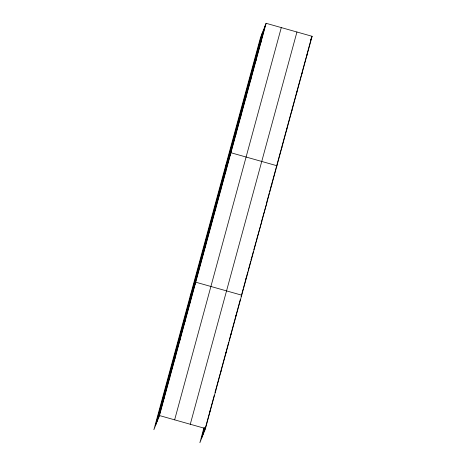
<?xml version="1.0" encoding="UTF-8"?>
<svg xmlns="http://www.w3.org/2000/svg" width="466" height="466" viewBox="0 0 466 466"><rect width="100%" height="100%" fill="white"/><g stroke="black" fill="none" stroke-linecap="round" stroke-linejoin="round"><path stroke-width="0.7" d="M155.475 425.679L262.131 33.424M157.112 421.526L263.762 29.271M158.696 417.495L265.352 25.246M266.115 23.3L260.541 37.455L153.885 429.704L159.459 415.555L266.115 23.3L312.115 36.296L205.459 428.545L199.885 442.7L203.951 427.73M174.639 419.843L281.295 27.587M190.279 424.258L296.935 32.008M201.469 438.669L204.428 427.782M203.106 434.522L204.953 427.718M204.69 430.491L214.313 395.11M220.045 374.017L215.053 392.389L215.816 390.444M228.742 342.038L220.232 373.336L221 371.39M229.115 340.675L240.398 299.166M241.143 296.44L243.188 288.908M243.561 287.539L247.842 271.783M248.215 270.414L250.638 261.513M253.434 251.238L251.011 260.144L251.774 258.199M253.801 249.869L255.851 242.337M256.597 239.594L261.834 221.216M261.251 222.474L266.861 202.722M266.278 203.98L269.261 193.023M269.633 191.654L275.965 168.366M280.992 149.877L276.152 167.684L276.915 165.739L230.92 152.743L225.346 166.898M286.206 130.701L281.179 149.19L281.942 147.244M286.392 130.014L291.233 112.207M291.419 111.52L301.106 75.906M306.133 57.417L301.292 75.224L302.055 73.278M260.325 43.734L261.088 41.794M255.292 62.228L256.061 60.283M250.265 80.723L251.034 78.777M245.238 99.211L246.007 97.266M240.211 117.706L240.974 115.76M235.184 136.194L235.947 134.249M225.125 173.183L225.894 171.238M220.098 191.672L220.867 189.726M215.071 210.166L215.84 208.22M210.044 228.655L210.807 226.709M205.017 247.149L205.78 245.203M199.984 265.637L200.753 263.698M190.151 296.341L195.726 282.186L241.72 295.182L241.207 296.481M189.779 303.185L190.542 301.24M184.6 322.239L185.363 320.293M179.416 341.287L180.185 339.341M174.237 360.34L175 358.395M169.059 379.394L169.822 377.448M163.875 398.447L164.644 396.502M310.554 40.251L311.346 38.241L306.319 56.73L307.082 54.784M311.603 37.589L312.115 36.296M296.265 93.713L297.028 91.773M291.489 111.56L292.001 110.261M286.462 130.049L286.974 128.756M271.125 186.173L271.888 184.227M256.038 241.65L256.807 239.705M245.984 278.633L246.747 276.688M235.773 316.181L236.542 314.235M230.594 335.229L231.357 333.289M225.416 354.282L226.179 352.337M209.875 411.437L210.638 409.498M159.459 415.555L205.459 428.545"/></g></svg>
